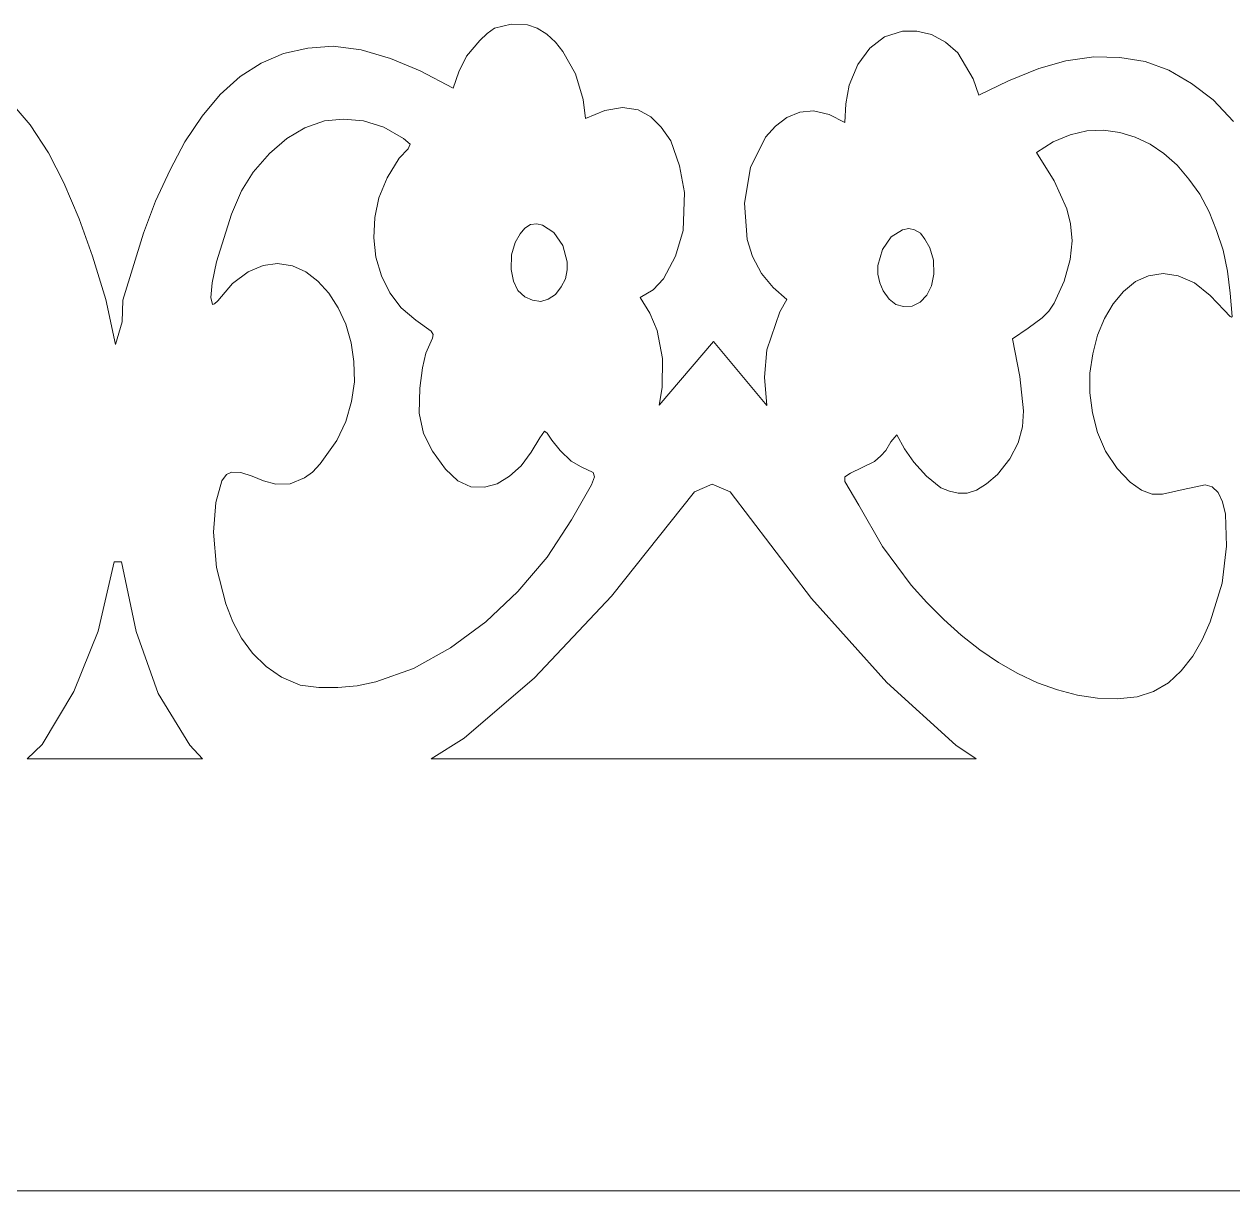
# Model space of a CAD drawing. Header units: inches. Extents: x -3.38 to 2.4, y -4.28 to 3.37.
# Drawn here: x 0.594 to 1.321, y 2.662 to 3.363 of the extents above; entities that cross this region are included whole.
import ezdxf

# ---------------------------------------------------------------- set-up
doc = ezdxf.new("R2010")
doc.units = ezdxf.units.IN
doc.header["$MEASUREMENT"] = 0
doc.layers.add('Katman 1', color=7, linetype='Continuous')

msp = doc.modelspace()

# ---------------------------------------------------------------- linework, layer by layer
at = {"layer": 'Katman 1', "color": 250, "lineweight": 9}
for points in [[(0.87249, 3.35746), (0.87249, 3.35746), (0.86804, 3.35326), (0.86804, 3.35326)], [(0.87693, 3.36061), (0.87693, 3.36061), (0.87249, 3.35746), (0.87249, 3.35746)], [(0.88693, 3.36308), (0.88693, 3.36308), (0.87693, 3.36061), (0.87693, 3.36061)], [(0.89671, 3.3627), (0.89671, 3.3627), (0.88693, 3.36308), (0.88693, 3.36308)], [(0.90249, 3.36061), (0.90249, 3.36061), (0.89671, 3.3627), (0.89671, 3.3627)], [(0.90827, 3.35712), (0.90827, 3.35712), (0.90249, 3.36061), (0.90249, 3.36061)], [(0.9136, 3.35221), (0.9136, 3.35221), (0.90827, 3.35712), (0.90827, 3.35712)], [(1.12206, 3.35888), (1.12206, 3.35888), (1.11139, 3.35539), (1.11139, 3.35539)], [(1.13072, 3.35888), (1.13072, 3.35888), (1.12206, 3.35888), (1.12206, 3.35888)], [(1.13961, 3.35679), (1.13961, 3.35679), (1.13072, 3.35888), (1.13072, 3.35888)], [(0.77982, 3.34979), (0.77982, 3.34979), (0.7647, 3.34872), (0.7647, 3.34872)], [(0.7967, 3.34768), (0.7967, 3.34768), (0.77982, 3.34979), (0.77982, 3.34979)], [(0.86804, 3.35326), (0.86804, 3.35326), (0.86004, 3.34383), (0.86004, 3.34383)], [(0.91804, 3.34663), (0.91804, 3.34663), (0.9136, 3.35221), (0.9136, 3.35221)], [(1.11139, 3.35539), (1.11139, 3.35539), (1.1025, 3.34872), (1.1025, 3.34872)], [(1.14806, 3.35221), (1.14806, 3.35221), (1.13961, 3.35679), (1.13961, 3.35679)], [(1.15539, 3.34594), (1.15539, 3.34594), (1.14806, 3.35221), (1.14806, 3.35221)], [(0.75004, 3.34554), (0.75004, 3.34554), (0.7367, 3.33963), (0.7367, 3.33963)], [(0.7647, 3.34872), (0.7647, 3.34872), (0.75004, 3.34554), (0.75004, 3.34554)], [(0.81426, 3.34243), (0.81426, 3.34243), (0.7967, 3.34768), (0.7967, 3.34768)], [(0.83226, 3.33508), (0.83226, 3.33508), (0.81426, 3.34243), (0.81426, 3.34243)], [(0.86004, 3.34383), (0.86004, 3.34383), (0.85537, 3.33439), (0.85537, 3.33439)], [(0.9256, 3.33332), (0.9256, 3.33332), (0.91804, 3.34663), (0.91804, 3.34663)], [(1.1025, 3.34872), (1.1025, 3.34872), (1.09539, 3.33894), (1.09539, 3.33894)], [(1.16473, 3.33021), (1.16473, 3.33021), (1.15539, 3.34594), (1.15539, 3.34594)], [(1.23717, 3.34348), (1.23717, 3.34348), (1.22028, 3.34103), (1.22028, 3.34103)], [(1.25273, 3.34313), (1.25273, 3.34313), (1.23717, 3.34348), (1.23717, 3.34348)], [(1.26807, 3.34068), (1.26807, 3.34068), (1.25273, 3.34313), (1.25273, 3.34313)], [(0.7367, 3.33963), (0.7367, 3.33963), (0.72404, 3.33159), (0.72404, 3.33159)], [(1.09539, 3.33894), (1.09539, 3.33894), (1.09006, 3.32634), (1.09006, 3.32634)], [(1.20406, 3.33648), (1.20406, 3.33648), (1.18584, 3.3291), (1.18584, 3.3291)], [(1.22028, 3.34103), (1.22028, 3.34103), (1.20406, 3.33648), (1.20406, 3.33648)], [(1.28229, 3.33539), (1.28229, 3.33539), (1.26807, 3.34068), (1.26807, 3.34068)], [(1.29584, 3.32741), (1.29584, 3.32741), (1.28229, 3.33539), (1.28229, 3.33539)], [(0.72404, 3.33159), (0.72404, 3.33159), (0.71203, 3.32074), (0.71203, 3.32074)], [(0.85204, 3.32459), (0.85204, 3.32459), (0.83226, 3.33508), (0.83226, 3.33508)], [(0.85537, 3.33439), (0.85537, 3.33439), (0.85204, 3.32459), (0.85204, 3.32459)], [(0.93027, 3.31792), (0.93027, 3.31792), (0.9256, 3.33332), (0.9256, 3.33332)], [(1.16806, 3.32037), (1.16806, 3.32037), (1.16473, 3.33021), (1.16473, 3.33021)], [(1.18584, 3.3291), (1.18584, 3.3291), (1.16806, 3.32037), (1.16806, 3.32037)], [(0.71203, 3.32074), (0.71203, 3.32074), (0.70115, 3.30777), (0.70115, 3.30777)], [(1.09006, 3.32634), (1.09006, 3.32634), (1.08806, 3.31512), (1.08806, 3.31512)], [(1.30896, 3.31756), (1.30896, 3.31756), (1.29584, 3.32741), (1.29584, 3.32741)], [(0.5978, 3.30252), (0.5978, 3.30252), (0.5858, 3.31654), (0.5858, 3.31654)], [(0.9316, 3.30639), (0.9316, 3.30639), (0.93027, 3.31792), (0.93027, 3.31792)], [(1.08806, 3.31512), (1.08806, 3.31512), (1.08739, 3.30392), (1.08739, 3.30392)], [(1.32118, 3.30463), (1.32118, 3.30463), (1.30896, 3.31756), (1.30896, 3.31756)], [(0.70115, 3.30777), (0.70115, 3.30777), (0.6907, 3.29236), (0.6907, 3.29236)], [(0.7747, 3.30499), (0.7747, 3.30499), (0.78604, 3.30605), (0.78604, 3.30605)], [(0.78604, 3.30605), (0.78604, 3.30605), (0.79804, 3.30499), (0.79804, 3.30499)], [(0.94316, 3.31126), (0.94316, 3.31126), (0.9316, 3.30639), (0.9316, 3.30639)], [(0.95383, 3.31306), (0.95383, 3.31306), (0.94316, 3.31126), (0.94316, 3.31126)], [(0.96316, 3.31163), (0.96316, 3.31163), (0.95383, 3.31306), (0.95383, 3.31306)], [(0.97094, 3.30743), (0.97094, 3.30743), (0.96316, 3.31163), (0.96316, 3.31163)], [(0.97716, 3.30114), (0.97716, 3.30114), (0.97094, 3.30743), (0.97094, 3.30743)], [(1.05272, 3.3071), (1.05272, 3.3071), (1.04583, 3.30185), (1.04583, 3.30185)], [(1.0605, 3.31021), (1.0605, 3.31021), (1.05272, 3.3071), (1.05272, 3.3071)], [(1.06872, 3.31094), (1.06872, 3.31094), (1.0605, 3.31021), (1.0605, 3.31021)], [(1.07806, 3.30883), (1.07806, 3.30883), (1.06872, 3.31094), (1.06872, 3.31094)], [(1.08739, 3.30392), (1.08739, 3.30392), (1.07806, 3.30883), (1.07806, 3.30883)], [(0.6087, 3.28574), (0.6087, 3.28574), (0.5978, 3.30252), (0.5978, 3.30252)], [(0.75204, 3.29447), (0.75204, 3.29447), (0.76293, 3.30076), (0.76293, 3.30076)], [(0.76293, 3.30076), (0.76293, 3.30076), (0.7747, 3.30499), (0.7747, 3.30499)], [(0.79804, 3.30499), (0.79804, 3.30499), (0.81026, 3.30114), (0.81026, 3.30114)], [(0.81026, 3.30114), (0.81026, 3.30114), (0.82226, 3.29447), (0.82226, 3.29447)], [(0.98294, 3.29308), (0.98294, 3.29308), (0.97716, 3.30114), (0.97716, 3.30114)], [(1.04583, 3.30185), (1.04583, 3.30185), (1.03983, 3.29519), (1.03983, 3.29519)], [(1.23295, 3.29903), (1.23295, 3.29903), (1.22295, 3.29661), (1.22295, 3.29661)], [(1.24295, 3.29937), (1.24295, 3.29937), (1.23295, 3.29903), (1.23295, 3.29903)], [(1.25273, 3.29799), (1.25273, 3.29799), (1.24295, 3.29937), (1.24295, 3.29937)], [(0.6907, 3.29236), (0.6907, 3.29236), (0.68181, 3.27559), (0.68181, 3.27559)], [(0.74159, 3.28536), (0.74159, 3.28536), (0.75204, 3.29447), (0.75204, 3.29447)], [(0.82226, 3.29447), (0.82226, 3.29447), (0.82626, 3.29098), (0.82626, 3.29098)], [(0.98805, 3.27801), (0.98805, 3.27801), (0.98294, 3.29308), (0.98294, 3.29308)], [(1.03983, 3.29519), (1.03983, 3.29519), (1.03072, 3.27701), (1.03072, 3.27701)], [(1.21273, 3.29236), (1.21273, 3.29236), (1.20273, 3.28607), (1.20273, 3.28607)], [(1.22295, 3.29661), (1.22295, 3.29661), (1.21273, 3.29236), (1.21273, 3.29236)], [(1.26207, 3.29519), (1.26207, 3.29519), (1.25273, 3.29799), (1.25273, 3.29799)], [(1.27096, 3.29098), (1.27096, 3.29098), (1.26207, 3.29519), (1.26207, 3.29519)], [(0.61803, 3.26785), (0.61803, 3.26785), (0.6087, 3.28574), (0.6087, 3.28574)], [(0.73181, 3.27419), (0.73181, 3.27419), (0.74159, 3.28536), (0.74159, 3.28536)], [(0.82493, 3.28816), (0.82493, 3.28816), (0.81959, 3.28258), (0.81959, 3.28258)], [(0.82626, 3.29098), (0.82626, 3.29098), (0.82493, 3.28816), (0.82493, 3.28816)], [(1.20273, 3.28607), (1.20273, 3.28607), (1.2134, 3.26892), (1.2134, 3.26892)], [(1.27918, 3.28536), (1.27918, 3.28536), (1.27096, 3.29098), (1.27096, 3.29098)], [(1.28718, 3.27839), (1.28718, 3.27839), (1.27918, 3.28536), (1.27918, 3.28536)], [(0.81959, 3.28258), (0.81959, 3.28258), (0.81226, 3.27067), (0.81226, 3.27067)], [(0.99116, 3.26194), (0.99116, 3.26194), (0.98805, 3.27801), (0.98805, 3.27801)], [(1.03072, 3.27701), (1.03072, 3.27701), (1.02717, 3.25563), (1.02717, 3.25563)], [(1.29429, 3.26998), (1.29429, 3.26998), (1.28718, 3.27839), (1.28718, 3.27839)], [(0.68181, 3.27559), (0.68181, 3.27559), (0.67314, 3.2567), (0.67314, 3.2567)], [(0.7247, 3.26298), (0.7247, 3.26298), (0.73181, 3.27419), (0.73181, 3.27419)], [(0.81226, 3.27067), (0.81226, 3.27067), (0.80737, 3.25878), (0.80737, 3.25878)], [(1.30096, 3.2609), (1.30096, 3.2609), (1.29429, 3.26998), (1.29429, 3.26998)], [(0.62714, 3.24619), (0.62714, 3.24619), (0.61803, 3.26785), (0.61803, 3.26785)], [(0.7187, 3.24896), (0.7187, 3.24896), (0.7247, 3.26298), (0.7247, 3.26298)], [(1.2134, 3.26892), (1.2134, 3.26892), (1.22095, 3.25212), (1.22095, 3.25212)], [(0.67314, 3.2567), (0.67314, 3.2567), (0.66581, 3.23745), (0.66581, 3.23745)], [(0.80737, 3.25878), (0.80737, 3.25878), (0.80493, 3.24687), (0.80493, 3.24687)], [(0.99027, 3.23919), (0.99027, 3.23919), (0.99116, 3.26194), (0.99116, 3.26194)], [(1.02717, 3.25563), (1.02717, 3.25563), (1.02872, 3.23361), (1.02872, 3.23361)], [(1.30651, 3.25039), (1.30651, 3.25039), (1.30096, 3.2609), (1.30096, 3.2609)], [(0.70981, 3.22027), (0.70981, 3.22027), (0.7187, 3.24896), (0.7187, 3.24896)], [(1.22095, 3.25212), (1.22095, 3.25212), (1.22318, 3.24305), (1.22318, 3.24305)], [(1.31096, 3.23919), (1.31096, 3.23919), (1.30651, 3.25039), (1.30651, 3.25039)], [(0.63514, 3.22378), (0.63514, 3.22378), (0.62714, 3.24619), (0.62714, 3.24619)], [(0.80493, 3.24687), (0.80493, 3.24687), (0.80426, 3.23463), (0.80426, 3.23463)], [(0.89515, 3.24058), (0.89515, 3.24058), (0.89849, 3.24267), (0.89849, 3.24267)], [(0.89849, 3.24267), (0.89849, 3.24267), (0.90227, 3.24305), (0.90227, 3.24305)], [(0.90227, 3.24305), (0.90227, 3.24305), (0.90582, 3.24234), (0.90582, 3.24234)], [(0.90582, 3.24234), (0.90582, 3.24234), (0.91249, 3.23781), (0.91249, 3.23781)], [(1.22318, 3.24305), (1.22318, 3.24305), (1.22406, 3.23285), (1.22406, 3.23285)], [(0.66581, 3.23745), (0.66581, 3.23745), (0.65336, 3.1972), (0.65336, 3.1972)], [(0.80426, 3.23463), (0.80426, 3.23463), (0.8056, 3.22307), (0.8056, 3.22307)], [(0.88938, 3.2318), (0.88938, 3.2318), (0.89227, 3.23709), (0.89227, 3.23709)], [(0.89227, 3.23709), (0.89227, 3.23709), (0.89515, 3.24058), (0.89515, 3.24058)], [(0.91249, 3.23781), (0.91249, 3.23781), (0.91804, 3.23012), (0.91804, 3.23012)], [(0.9856, 3.22378), (0.9856, 3.22378), (0.99027, 3.23919), (0.99027, 3.23919)], [(1.02872, 3.23361), (1.02872, 3.23361), (1.03205, 3.22345), (1.03205, 3.22345)], [(1.11539, 3.23534), (1.11539, 3.23534), (1.11006, 3.22765), (1.11006, 3.22765)], [(1.12206, 3.23952), (1.12206, 3.23952), (1.11539, 3.23534), (1.11539, 3.23534)], [(1.12606, 3.24028), (1.12606, 3.24028), (1.12206, 3.23952), (1.12206, 3.23952)], [(1.12939, 3.23952), (1.12939, 3.23952), (1.12606, 3.24028), (1.12606, 3.24028)], [(1.13294, 3.23745), (1.13294, 3.23745), (1.12939, 3.23952), (1.12939, 3.23952)], [(1.13561, 3.23394), (1.13561, 3.23394), (1.13294, 3.23745), (1.13294, 3.23745)], [(1.1385, 3.22869), (1.1385, 3.22869), (1.13561, 3.23394), (1.13561, 3.23394)], [(1.31496, 3.2273), (1.31496, 3.2273), (1.31096, 3.23919), (1.31096, 3.23919)], [(0.88716, 3.22449), (0.88716, 3.22449), (0.88938, 3.2318), (0.88938, 3.2318)], [(0.91804, 3.23012), (0.91804, 3.23012), (0.92049, 3.22027), (0.92049, 3.22027)], [(1.11006, 3.22765), (1.11006, 3.22765), (1.10739, 3.21816), (1.10739, 3.21816)], [(1.14072, 3.22131), (1.14072, 3.22131), (1.1385, 3.22869), (1.1385, 3.22869)], [(1.22406, 3.23285), (1.22406, 3.23285), (1.22295, 3.22169), (1.22295, 3.22169)], [(1.31763, 3.21467), (1.31763, 3.21467), (1.31496, 3.2273), (1.31496, 3.2273)], [(0.64314, 3.19756), (0.64314, 3.19756), (0.63514, 3.22378), (0.63514, 3.22378)], [(0.70715, 3.20767), (0.70715, 3.20767), (0.70981, 3.22027), (0.70981, 3.22027)], [(0.74648, 3.21925), (0.74648, 3.21925), (0.73781, 3.21816), (0.73781, 3.21816)], [(0.75537, 3.21783), (0.75537, 3.21783), (0.74648, 3.21925), (0.74648, 3.21925)], [(0.8056, 3.22307), (0.8056, 3.22307), (0.80893, 3.21187), (0.80893, 3.21187)], [(0.88693, 3.21574), (0.88693, 3.21574), (0.88716, 3.22449), (0.88716, 3.22449)], [(0.92049, 3.22027), (0.92049, 3.22027), (0.92049, 3.21538), (0.92049, 3.21538)], [(0.9785, 3.21014), (0.9785, 3.21014), (0.9856, 3.22378), (0.9856, 3.22378)], [(1.03205, 3.22345), (1.03205, 3.22345), (1.03739, 3.21329), (1.03739, 3.21329)], [(1.14095, 3.21296), (1.14095, 3.21296), (1.14072, 3.22131), (1.14072, 3.22131)], [(1.22295, 3.22169), (1.22295, 3.22169), (1.2194, 3.20871), (1.2194, 3.20871)], [(0.7287, 3.21434), (0.7287, 3.21434), (0.71937, 3.20729), (0.71937, 3.20729)], [(0.73781, 3.21816), (0.73781, 3.21816), (0.7287, 3.21434), (0.7287, 3.21434)], [(0.76337, 3.21434), (0.76337, 3.21434), (0.75537, 3.21783), (0.75537, 3.21783)], [(0.7707, 3.20871), (0.7707, 3.20871), (0.76337, 3.21434), (0.76337, 3.21434)], [(0.80893, 3.21187), (0.80893, 3.21187), (0.81404, 3.20174), (0.81404, 3.20174)], [(0.88826, 3.20871), (0.88826, 3.20871), (0.88693, 3.21574), (0.88693, 3.21574)], [(0.92049, 3.21538), (0.92049, 3.21538), (0.9196, 3.21014), (0.9196, 3.21014)], [(1.03739, 3.21329), (1.03739, 3.21329), (1.0445, 3.20489), (1.0445, 3.20489)], [(1.10739, 3.21816), (1.10739, 3.21816), (1.10739, 3.21296), (1.10739, 3.21296)], [(1.10739, 3.21296), (1.10739, 3.21296), (1.1085, 3.20767), (1.1085, 3.20767)], [(1.13961, 3.20594), (1.13961, 3.20594), (1.14095, 3.21296), (1.14095, 3.21296)], [(1.26229, 3.20838), (1.26229, 3.20838), (1.27006, 3.21187), (1.27006, 3.21187)], [(1.27006, 3.21187), (1.27006, 3.21187), (1.27895, 3.21329), (1.27895, 3.21329)], [(1.27895, 3.21329), (1.27895, 3.21329), (1.28785, 3.21187), (1.28785, 3.21187)], [(1.28785, 3.21187), (1.28785, 3.21187), (1.29762, 3.20767), (1.29762, 3.20767)], [(1.31918, 3.2014), (1.31918, 3.2014), (1.31763, 3.21467), (1.31763, 3.21467)], [(0.70626, 3.19894), (0.70626, 3.19894), (0.70715, 3.20767), (0.70715, 3.20767)], [(0.71937, 3.20729), (0.71937, 3.20729), (0.71048, 3.19685), (0.71048, 3.19685)], [(0.77737, 3.2014), (0.77737, 3.2014), (0.7707, 3.20871), (0.7707, 3.20871)], [(0.89093, 3.20314), (0.89093, 3.20314), (0.88826, 3.20871), (0.88826, 3.20871)], [(0.91694, 3.20522), (0.91694, 3.20522), (0.9136, 3.20069), (0.9136, 3.20069)], [(0.9196, 3.21014), (0.9196, 3.21014), (0.91694, 3.20522), (0.91694, 3.20522)], [(0.97227, 3.20347), (0.97227, 3.20347), (0.9785, 3.21014), (0.9785, 3.21014)], [(1.0445, 3.20489), (1.0445, 3.20489), (1.05272, 3.19756), (1.05272, 3.19756)], [(1.1085, 3.20767), (1.1085, 3.20767), (1.1105, 3.2028), (1.1105, 3.2028)], [(1.13672, 3.20034), (1.13672, 3.20034), (1.13961, 3.20594), (1.13961, 3.20594)], [(1.2194, 3.20871), (1.2194, 3.20871), (1.2134, 3.19544), (1.2134, 3.19544)], [(1.25495, 3.20243), (1.25495, 3.20243), (1.26229, 3.20838), (1.26229, 3.20838)], [(1.29762, 3.20767), (1.29762, 3.20767), (1.30718, 3.19998), (1.30718, 3.19998)], [(0.64914, 3.1706), (0.64914, 3.1706), (0.64314, 3.19756), (0.64314, 3.19756)], [(0.65336, 3.1972), (0.65336, 3.1972), (0.65314, 3.18425), (0.65314, 3.18425)], [(0.70737, 3.19474), (0.70737, 3.19474), (0.70626, 3.19894), (0.70626, 3.19894)], [(0.78293, 3.19265), (0.78293, 3.19265), (0.77737, 3.2014), (0.77737, 3.2014)], [(0.81404, 3.20174), (0.81404, 3.20174), (0.82071, 3.19265), (0.82071, 3.19265)], [(0.89515, 3.19931), (0.89515, 3.19931), (0.89093, 3.20314), (0.89093, 3.20314)], [(0.89982, 3.1972), (0.89982, 3.1972), (0.89515, 3.19931), (0.89515, 3.19931)], [(0.90471, 3.19649), (0.90471, 3.19649), (0.89982, 3.1972), (0.89982, 3.1972)], [(0.90916, 3.19791), (0.90916, 3.19791), (0.90471, 3.19649), (0.90471, 3.19649)], [(0.9136, 3.20069), (0.9136, 3.20069), (0.90916, 3.19791), (0.90916, 3.19791)], [(0.96449, 3.19894), (0.96449, 3.19894), (0.97227, 3.20347), (0.97227, 3.20347)], [(0.97027, 3.18949), (0.97027, 3.18949), (0.96449, 3.19894), (0.96449, 3.19894)], [(1.05272, 3.19756), (1.05272, 3.19756), (1.0485, 3.1902), (1.0485, 3.1902)], [(1.1105, 3.2028), (1.1105, 3.2028), (1.11406, 3.19791), (1.11406, 3.19791)], [(1.11406, 3.19791), (1.11406, 3.19791), (1.11806, 3.19474), (1.11806, 3.19474)], [(1.13272, 3.19614), (1.13272, 3.19614), (1.13672, 3.20034), (1.13672, 3.20034)], [(1.24873, 3.19507), (1.24873, 3.19507), (1.25495, 3.20243), (1.25495, 3.20243)], [(1.30718, 3.19998), (1.30718, 3.19998), (1.31562, 3.19124), (1.31562, 3.19124)], [(1.32029, 3.1874), (1.32029, 3.1874), (1.31918, 3.2014), (1.31918, 3.2014)], [(0.70848, 3.19507), (0.70848, 3.19507), (0.70737, 3.19474), (0.70737, 3.19474)], [(0.71048, 3.19685), (0.71048, 3.19685), (0.70848, 3.19507), (0.70848, 3.19507)], [(0.78759, 3.18283), (0.78759, 3.18283), (0.78293, 3.19265), (0.78293, 3.19265)], [(0.82071, 3.19265), (0.82071, 3.19265), (0.82959, 3.18527), (0.82959, 3.18527)], [(1.0485, 3.1902), (1.0485, 3.1902), (1.0405, 3.16744), (1.0405, 3.16744)], [(1.11806, 3.19474), (1.11806, 3.19474), (1.12272, 3.19336), (1.12272, 3.19336)], [(1.12272, 3.19336), (1.12272, 3.19336), (1.12806, 3.19369), (1.12806, 3.19369)], [(1.12806, 3.19369), (1.12806, 3.19369), (1.13272, 3.19614), (1.13272, 3.19614)], [(1.21006, 3.19054), (1.21006, 3.19054), (1.20606, 3.18669), (1.20606, 3.18669)], [(1.2134, 3.19544), (1.2134, 3.19544), (1.21006, 3.19054), (1.21006, 3.19054)], [(1.24362, 3.18633), (1.24362, 3.18633), (1.24873, 3.19507), (1.24873, 3.19507)], [(1.31562, 3.19124), (1.31562, 3.19124), (1.31918, 3.1874), (1.31918, 3.1874)], [(0.65314, 3.18425), (0.65314, 3.18425), (0.64914, 3.1706), (0.64914, 3.1706)], [(0.7907, 3.17162), (0.7907, 3.17162), (0.78759, 3.18283), (0.78759, 3.18283)], [(0.82959, 3.18527), (0.82959, 3.18527), (0.83871, 3.17863), (0.83871, 3.17863)], [(0.97472, 3.179), (0.97472, 3.179), (0.97027, 3.18949), (0.97027, 3.18949)], [(1.20606, 3.18669), (1.20606, 3.18669), (1.19761, 3.18038), (1.19761, 3.18038)], [(1.2394, 3.17622), (1.2394, 3.17622), (1.24362, 3.18633), (1.24362, 3.18633)], [(1.31918, 3.1874), (1.31918, 3.1874), (1.31985, 3.18705), (1.31985, 3.18705)], [(1.31985, 3.18705), (1.31985, 3.18705), (1.32029, 3.1874), (1.32029, 3.1874)], [(0.83871, 3.17863), (0.83871, 3.17863), (0.84004, 3.17654), (0.84004, 3.17654)], [(0.84004, 3.17654), (0.84004, 3.17654), (0.83959, 3.17443), (0.83959, 3.17443)], [(0.97783, 3.1622), (0.97783, 3.1622), (0.97472, 3.179), (0.97472, 3.179)], [(1.19761, 3.18038), (1.19761, 3.18038), (1.18828, 3.17409), (1.18828, 3.17409)], [(1.23651, 3.16496), (1.23651, 3.16496), (1.2394, 3.17622), (1.2394, 3.17622)], [(0.79226, 3.16045), (0.79226, 3.16045), (0.7907, 3.17162), (0.7907, 3.17162)], [(0.83959, 3.17443), (0.83959, 3.17443), (0.83559, 3.16536), (0.83559, 3.16536)], [(1.00849, 3.17236), (1.00849, 3.17236), (0.97583, 3.13418), (0.97583, 3.13418)], [(1.0405, 3.13387), (1.0405, 3.13387), (1.00849, 3.17236), (1.00849, 3.17236)], [(1.18828, 3.17409), (1.18828, 3.17409), (1.19273, 3.15133), (1.19273, 3.15133)], [(0.83559, 3.16536), (0.83559, 3.16536), (0.8336, 3.1566), (0.8336, 3.1566)], [(0.97761, 3.14471), (0.97761, 3.14471), (0.97783, 3.1622), (0.97783, 3.1622)], [(1.0405, 3.16744), (1.0405, 3.16744), (1.03917, 3.15098), (1.03917, 3.15098)], [(1.23473, 3.1534), (1.23473, 3.1534), (1.23651, 3.16496), (1.23651, 3.16496)], [(0.79271, 3.1482), (0.79271, 3.1482), (0.79226, 3.16045), (0.79226, 3.16045)], [(0.8336, 3.1566), (0.8336, 3.1566), (0.83204, 3.14433), (0.83204, 3.14433)], [(0.79093, 3.13631), (0.79093, 3.13631), (0.79271, 3.1482), (0.79271, 3.1482)], [(1.03917, 3.15098), (1.03917, 3.15098), (1.0405, 3.13387), (1.0405, 3.13387)], [(1.19273, 3.15133), (1.19273, 3.15133), (1.19495, 3.13069), (1.19495, 3.13069)], [(1.23473, 3.14156), (1.23473, 3.14156), (1.23473, 3.1534), (1.23473, 3.1534)], [(0.83204, 3.14433), (0.83204, 3.14433), (0.8316, 3.12931), (0.8316, 3.12931)], [(0.97583, 3.13418), (0.97583, 3.13418), (0.97761, 3.14471), (0.97761, 3.14471)], [(1.23629, 3.12965), (1.23629, 3.12965), (1.23473, 3.14156), (1.23473, 3.14156)], [(0.78759, 3.1244), (0.78759, 3.1244), (0.79093, 3.13631), (0.79093, 3.13631)], [(0.78204, 3.11284), (0.78204, 3.11284), (0.78759, 3.1244), (0.78759, 3.1244)], [(0.8316, 3.12931), (0.8316, 3.12931), (0.83426, 3.11704), (0.83426, 3.11704)], [(1.19495, 3.13069), (1.19495, 3.13069), (1.19428, 3.12122), (1.19428, 3.12122)], [(1.2394, 3.11773), (1.2394, 3.11773), (1.23629, 3.12965), (1.23629, 3.12965)], [(0.90404, 3.11457), (0.90404, 3.11457), (0.90694, 3.11844), (0.90694, 3.11844)], [(0.90694, 3.11844), (0.90694, 3.11844), (0.90849, 3.11735), (0.90849, 3.11735)], [(0.90849, 3.11735), (0.90849, 3.11735), (0.91138, 3.1132), (0.91138, 3.1132)], [(1.19428, 3.12122), (1.19428, 3.12122), (1.19161, 3.11144), (1.19161, 3.11144)], [(1.24429, 3.10653), (1.24429, 3.10653), (1.2394, 3.11773), (1.2394, 3.11773)], [(0.77204, 3.09884), (0.77204, 3.09884), (0.78204, 3.11284), (0.78204, 3.11284)], [(0.83426, 3.11704), (0.83426, 3.11704), (0.83959, 3.10653), (0.83959, 3.10653)], [(0.89893, 3.10584), (0.89893, 3.10584), (0.90404, 3.11457), (0.90404, 3.11457)], [(0.91138, 3.1132), (0.91138, 3.1132), (0.91627, 3.10689), (0.91627, 3.10689)], [(1.11517, 3.11218), (1.11517, 3.11218), (1.11206, 3.10689), (1.11206, 3.10689)], [(1.11872, 3.11633), (1.11872, 3.11633), (1.11517, 3.11218), (1.11517, 3.11218)], [(1.12339, 3.10795), (1.12339, 3.10795), (1.11872, 3.11633), (1.11872, 3.11633)], [(1.19161, 3.11144), (1.19161, 3.11144), (1.18673, 3.102), (1.18673, 3.102)], [(0.83959, 3.10653), (0.83959, 3.10653), (0.84737, 3.09569), (0.84737, 3.09569)], [(0.89293, 3.0978), (0.89293, 3.0978), (0.89893, 3.10584), (0.89893, 3.10584)], [(0.91627, 3.10689), (0.91627, 3.10689), (0.92294, 3.1006), (0.92294, 3.1006)], [(1.10917, 3.10371), (1.10917, 3.10371), (1.10539, 3.10022), (1.10539, 3.10022)], [(1.11206, 3.10689), (1.11206, 3.10689), (1.10917, 3.10371), (1.10917, 3.10371)], [(1.12894, 3.09989), (1.12894, 3.09989), (1.12339, 3.10795), (1.12339, 3.10795)], [(1.25118, 3.09604), (1.25118, 3.09604), (1.24429, 3.10653), (1.24429, 3.10653)], [(0.76737, 3.09393), (0.76737, 3.09393), (0.77204, 3.09884), (0.77204, 3.09884)], [(0.84737, 3.09569), (0.84737, 3.09569), (0.85493, 3.08869), (0.85493, 3.08869)], [(0.88582, 3.09149), (0.88582, 3.09149), (0.89293, 3.0978), (0.89293, 3.0978)], [(0.92294, 3.1006), (0.92294, 3.1006), (0.92894, 3.09711), (0.92894, 3.09711)], [(0.92894, 3.09711), (0.92894, 3.09711), (0.93627, 3.0936), (0.93627, 3.0936)], [(1.10539, 3.10022), (1.10539, 3.10022), (1.09094, 3.09322), (1.09094, 3.09322)], [(1.1365, 3.09149), (1.1365, 3.09149), (1.12894, 3.09989), (1.12894, 3.09989)], [(1.18673, 3.102), (1.18673, 3.102), (1.17917, 3.09255), (1.17917, 3.09255)], [(1.25896, 3.08797), (1.25896, 3.08797), (1.25118, 3.09604), (1.25118, 3.09604)], [(0.70937, 3.07573), (0.70937, 3.07573), (0.71292, 3.08869), (0.71292, 3.08869)], [(0.71292, 3.08869), (0.71292, 3.08869), (0.71581, 3.09255), (0.71581, 3.09255)], [(0.71581, 3.09255), (0.71581, 3.09255), (0.7187, 3.09393), (0.7187, 3.09393)], [(0.7187, 3.09393), (0.7187, 3.09393), (0.72448, 3.0936), (0.72448, 3.0936)], [(0.72448, 3.0936), (0.72448, 3.0936), (0.73115, 3.09149), (0.73115, 3.09149)], [(0.73115, 3.09149), (0.73115, 3.09149), (0.73804, 3.08869), (0.73804, 3.08869)], [(0.73804, 3.08869), (0.73804, 3.08869), (0.74537, 3.08659), (0.74537, 3.08659)], [(0.75404, 3.08695), (0.75404, 3.08695), (0.7627, 3.09044), (0.7627, 3.09044)], [(0.7627, 3.09044), (0.7627, 3.09044), (0.76737, 3.09393), (0.76737, 3.09393)], [(0.85493, 3.08869), (0.85493, 3.08869), (0.86271, 3.08518), (0.86271, 3.08518)], [(0.87849, 3.08695), (0.87849, 3.08695), (0.88582, 3.09149), (0.88582, 3.09149)], [(0.93693, 3.09115), (0.93693, 3.09115), (0.93516, 3.08624), (0.93516, 3.08624)], [(0.93627, 3.0936), (0.93627, 3.0936), (0.93693, 3.09115), (0.93693, 3.09115)], [(1.09094, 3.09322), (1.09094, 3.09322), (1.08739, 3.09115), (1.08739, 3.09115)], [(1.08739, 3.09115), (1.08739, 3.09115), (1.08739, 3.08835), (1.08739, 3.08835)], [(1.08739, 3.08835), (1.08739, 3.08835), (1.09583, 3.074), (1.09583, 3.074)], [(1.14517, 3.08448), (1.14517, 3.08448), (1.1365, 3.09149), (1.1365, 3.09149)], [(1.17917, 3.09255), (1.17917, 3.09255), (1.17273, 3.08695), (1.17273, 3.08695)], [(0.74537, 3.08659), (0.74537, 3.08659), (0.75404, 3.08695), (0.75404, 3.08695)], [(0.86271, 3.08518), (0.86271, 3.08518), (0.87093, 3.08486), (0.87093, 3.08486)], [(0.87093, 3.08486), (0.87093, 3.08486), (0.87849, 3.08695), (0.87849, 3.08695)], [(0.93516, 3.08624), (0.93516, 3.08624), (0.92316, 3.06526), (0.92316, 3.06526)], [(0.99716, 3.08204), (0.99716, 3.08204), (0.94716, 3.01939), (0.94716, 3.01939)], [(1.00783, 3.08659), (1.00783, 3.08659), (0.99716, 3.08204), (0.99716, 3.08204)], [(1.0185, 3.08204), (1.0185, 3.08204), (1.00783, 3.08659), (1.00783, 3.08659)], [(1.06739, 3.01799), (1.06739, 3.01799), (1.0185, 3.08204), (1.0185, 3.08204)], [(1.1505, 3.0824), (1.1505, 3.0824), (1.14517, 3.08448), (1.14517, 3.08448)], [(1.15561, 3.08137), (1.15561, 3.08137), (1.1505, 3.0824), (1.1505, 3.0824)], [(1.16095, 3.08137), (1.16095, 3.08137), (1.15561, 3.08137), (1.15561, 3.08137)], [(1.16673, 3.08311), (1.16673, 3.08311), (1.16095, 3.08137), (1.16095, 3.08137)], [(1.17273, 3.08695), (1.17273, 3.08695), (1.16673, 3.08311), (1.16673, 3.08311)], [(1.26584, 3.08311), (1.26584, 3.08311), (1.25896, 3.08797), (1.25896, 3.08797)], [(1.27229, 3.08062), (1.27229, 3.08062), (1.26584, 3.08311), (1.26584, 3.08311)], [(1.29096, 3.08344), (1.29096, 3.08344), (1.27851, 3.08062), (1.27851, 3.08062)], [(1.30407, 3.08624), (1.30407, 3.08624), (1.29096, 3.08344), (1.29096, 3.08344)], [(1.30829, 3.08518), (1.30829, 3.08518), (1.30407, 3.08624), (1.30407, 3.08624)], [(1.31184, 3.08169), (1.31184, 3.08169), (1.30829, 3.08518), (1.30829, 3.08518)], [(1.31452, 3.07613), (1.31452, 3.07613), (1.31184, 3.08169), (1.31184, 3.08169)], [(0.70804, 3.05789), (0.70804, 3.05789), (0.70937, 3.07573), (0.70937, 3.07573)], [(1.09583, 3.074), (1.09583, 3.074), (1.11006, 3.04915), (1.11006, 3.04915)], [(1.27851, 3.08062), (1.27851, 3.08062), (1.27229, 3.08062), (1.27229, 3.08062)], [(1.31629, 3.0687), (1.31629, 3.0687), (1.31452, 3.07613), (1.31452, 3.07613)], [(1.31696, 3.0495), (1.31696, 3.0495), (1.31629, 3.0687), (1.31629, 3.0687)], [(0.92316, 3.06526), (0.92316, 3.06526), (0.90849, 3.04284), (0.90849, 3.04284)], [(0.70981, 3.03655), (0.70981, 3.03655), (0.70804, 3.05789), (0.70804, 3.05789)], [(1.11006, 3.04915), (1.11006, 3.04915), (1.12739, 3.02606), (1.12739, 3.02606)], [(1.31429, 3.02711), (1.31429, 3.02711), (1.31696, 3.0495), (1.31696, 3.0495)], [(0.64825, 3.04004), (0.64825, 3.04004), (0.6387, 2.99839), (0.6387, 2.99839)], [(0.6527, 3.04004), (0.6527, 3.04004), (0.64825, 3.04004), (0.64825, 3.04004)], [(0.66137, 2.99806), (0.66137, 2.99806), (0.6527, 3.04004), (0.6527, 3.04004)], [(0.90849, 3.04284), (0.90849, 3.04284), (0.89093, 3.02219), (0.89093, 3.02219)], [(0.71537, 3.01486), (0.71537, 3.01486), (0.70981, 3.03655), (0.70981, 3.03655)], [(1.12739, 3.02606), (1.12739, 3.02606), (1.13672, 3.01552), (1.13672, 3.01552)], [(1.30718, 3.00399), (1.30718, 3.00399), (1.31429, 3.02711), (1.31429, 3.02711)], [(0.89093, 3.02219), (0.89093, 3.02219), (0.8716, 3.00399), (0.8716, 3.00399)], [(0.94716, 3.01939), (0.94716, 3.01939), (0.90093, 2.97041), (0.90093, 2.97041)], [(1.11272, 2.96759), (1.11272, 2.96759), (1.06739, 3.01799), (1.06739, 3.01799)], [(1.13672, 3.01552), (1.13672, 3.01552), (1.14695, 3.00541), (1.14695, 3.00541)], [(0.71959, 3.00399), (0.71959, 3.00399), (0.71537, 3.01486), (0.71537, 3.01486)], [(0.7247, 2.99422), (0.7247, 2.99422), (0.71959, 3.00399), (0.71959, 3.00399)], [(0.8716, 3.00399), (0.8716, 3.00399), (0.85049, 2.98826), (0.85049, 2.98826)], [(1.14695, 3.00541), (1.14695, 3.00541), (1.15739, 2.99593), (1.15739, 2.99593)], [(1.30229, 2.99313), (1.30229, 2.99313), (1.30718, 3.00399), (1.30718, 3.00399)], [(0.6387, 2.99839), (0.6387, 2.99839), (0.62403, 2.96201), (0.62403, 2.96201)], [(0.6747, 2.96097), (0.6747, 2.96097), (0.66137, 2.99806), (0.66137, 2.99806)], [(0.73137, 2.98506), (0.73137, 2.98506), (0.7247, 2.99422), (0.7247, 2.99422)], [(1.15739, 2.99593), (1.15739, 2.99593), (1.16872, 2.98719), (1.16872, 2.98719)], [(0.85049, 2.98826), (0.85049, 2.98826), (0.82826, 2.97599), (0.82826, 2.97599)], [(1.16872, 2.98719), (1.16872, 2.98719), (1.17984, 2.97948), (1.17984, 2.97948)], [(1.29673, 2.98335), (1.29673, 2.98335), (1.30229, 2.99313), (1.30229, 2.99313)], [(0.73959, 2.97708), (0.73959, 2.97708), (0.73137, 2.98506), (0.73137, 2.98506)], [(1.17984, 2.97948), (1.17984, 2.97948), (1.19139, 2.97283), (1.19139, 2.97283)], [(1.28962, 2.97461), (1.28962, 2.97461), (1.29673, 2.98335), (1.29673, 2.98335)], [(0.74893, 2.97075), (0.74893, 2.97075), (0.73959, 2.97708), (0.73959, 2.97708)], [(0.82826, 2.97599), (0.82826, 2.97599), (0.8056, 2.96794), (0.8056, 2.96794)], [(1.19139, 2.97283), (1.19139, 2.97283), (1.2034, 2.96724), (1.2034, 2.96724)], [(1.28207, 2.96724), (1.28207, 2.96724), (1.28962, 2.97461), (1.28962, 2.97461)], [(0.76004, 2.96588), (0.76004, 2.96588), (0.74893, 2.97075), (0.74893, 2.97075)], [(0.77137, 2.96446), (0.77137, 2.96446), (0.76004, 2.96588), (0.76004, 2.96588)], [(0.79426, 2.9655), (0.79426, 2.9655), (0.7827, 2.96446), (0.7827, 2.96446)], [(0.8056, 2.96794), (0.8056, 2.96794), (0.79426, 2.9655), (0.79426, 2.9655)], [(0.90093, 2.97041), (0.90093, 2.97041), (0.85871, 2.93399), (0.85871, 2.93399)], [(1.15428, 2.92979), (1.15428, 2.92979), (1.11272, 2.96759), (1.11272, 2.96759)], [(1.2034, 2.96724), (1.2034, 2.96724), (1.2154, 2.96306), (1.2154, 2.96306)], [(1.27295, 2.96201), (1.27295, 2.96201), (1.28207, 2.96724), (1.28207, 2.96724)], [(0.62403, 2.96201), (0.62403, 2.96201), (0.60492, 2.93017), (0.60492, 2.93017)], [(0.69381, 2.92979), (0.69381, 2.92979), (0.6747, 2.96097), (0.6747, 2.96097)], [(0.7827, 2.96446), (0.7827, 2.96446), (0.77137, 2.96446), (0.77137, 2.96446)], [(1.2154, 2.96306), (1.2154, 2.96306), (1.22739, 2.95988), (1.22739, 2.95988)], [(1.22739, 2.95988), (1.22739, 2.95988), (1.2394, 2.95815), (1.2394, 2.95815)], [(1.2394, 2.95815), (1.2394, 2.95815), (1.25118, 2.95779), (1.25118, 2.95779)], [(1.25118, 2.95779), (1.25118, 2.95779), (1.26318, 2.95886), (1.26318, 2.95886)], [(1.26318, 2.95886), (1.26318, 2.95886), (1.27295, 2.96201), (1.27295, 2.96201)], [(0.60492, 2.93017), (0.60492, 2.93017), (0.59603, 2.92172), (0.59603, 2.92172)], [(0.70137, 2.92172), (0.70137, 2.92172), (0.69381, 2.92979), (0.69381, 2.92979)], [(0.85871, 2.93399), (0.85871, 2.93399), (0.83871, 2.92172), (0.83871, 2.92172)], [(1.1665, 2.92172), (1.1665, 2.92172), (1.15428, 2.92979), (1.15428, 2.92979)], [(0.59603, 2.92172), (0.59603, 2.92172), (0.70137, 2.92172), (0.70137, 2.92172)], [(0.83871, 2.92172), (0.83871, 2.92172), (1.1665, 2.92172), (1.1665, 2.92172)], [(1.71654, 2.66208), (1.71654, 2.66208), (0.31668, 2.66208), (0.31668, 2.66208)]]:
    msp.add_open_spline(points, degree=3, dxfattribs=at)

doc.saveas('drawing.dxf')
